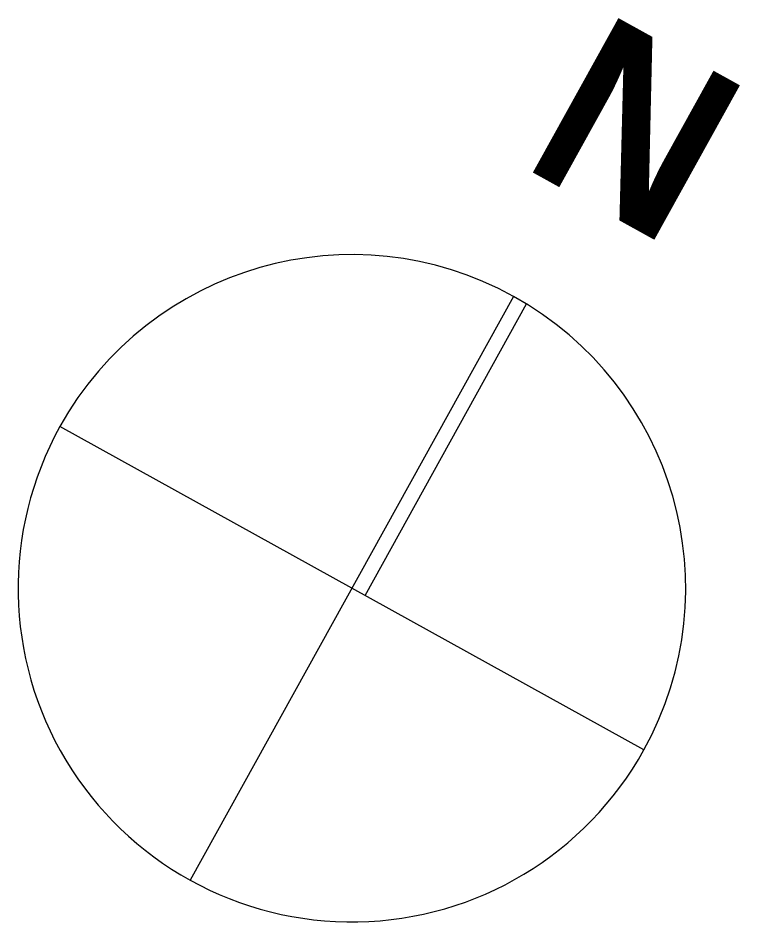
# Model space of a CAD drawing. Header units: millimetres. Extents: x -20794 to 71174, y -103753 to 30644.
# Drawn here: x 45606 to 49930, y 12527 to 17945 of the extents above; entities that cross this region are included whole.
import ezdxf

# ---------------------------------------------------------------- set-up
doc = ezdxf.new("R2010")
doc.units = ezdxf.units.MM
doc.header["$MEASUREMENT"] = 0
doc.layers.add('0_Ном._пера__1', color=7, linetype='Continuous', lineweight=13)
doc.styles.add('РЎР“Р•РќР•Р\xa0Р\x98Р\xa0_РЎРўР\x98Р›Р¬_2', font='')
doc.styles.get('РЎР“Р•РќР•Р\xa0Р\x98Р\xa0_РЎРўР\x98Р›Р¬_2').set_extended_font_data('Mipgost', bold=True)

msp = doc.modelspace()

# ---------------------------------------------------------------- linework, layer by layer
at = {"layer": '0_Ном._пера__1', "color": 7, "linetype": 'Continuous', "lineweight": 13}
for p, q in [((48574.5, 16276.7), (46636.6, 12777.4)), ((47684.3, 14483.5), (48652.2, 16231.3)), ((49355.1, 13558.1), (45855.9, 15496))]:
    msp.add_line(p, q, dxfattribs=at)
at = {"layer": '0_Ном._пера__1', "color": 7, "linetype": 'Continuous', "lineweight": 13, "flags": 128}
msp.add_lwpolyline([(49355.1, 13558.1, 1), (45855.9, 15496, 1)], format="xyb", close=True, dxfattribs=at)

# ---------------------------------------------------------------- texts
at = {"layer": '0_Ном._пера__1', "color": 7, "lineweight": 13, "insert": (48606.9, 17065.2), "char_height": 1058.333, "attachment_point": 7, "rotation": 331.0218, "style": 'РЎР“Р•РќР•Р\xa0Р\x98Р\xa0_РЎРўР\x98Р›Р¬_2'}
msp.add_mtext('\\A1;{\\pql;\\fMipgost|b1|i0|c0|p0;\\W1.000000;N}', dxfattribs=at)

doc.saveas('drawing.dxf')
